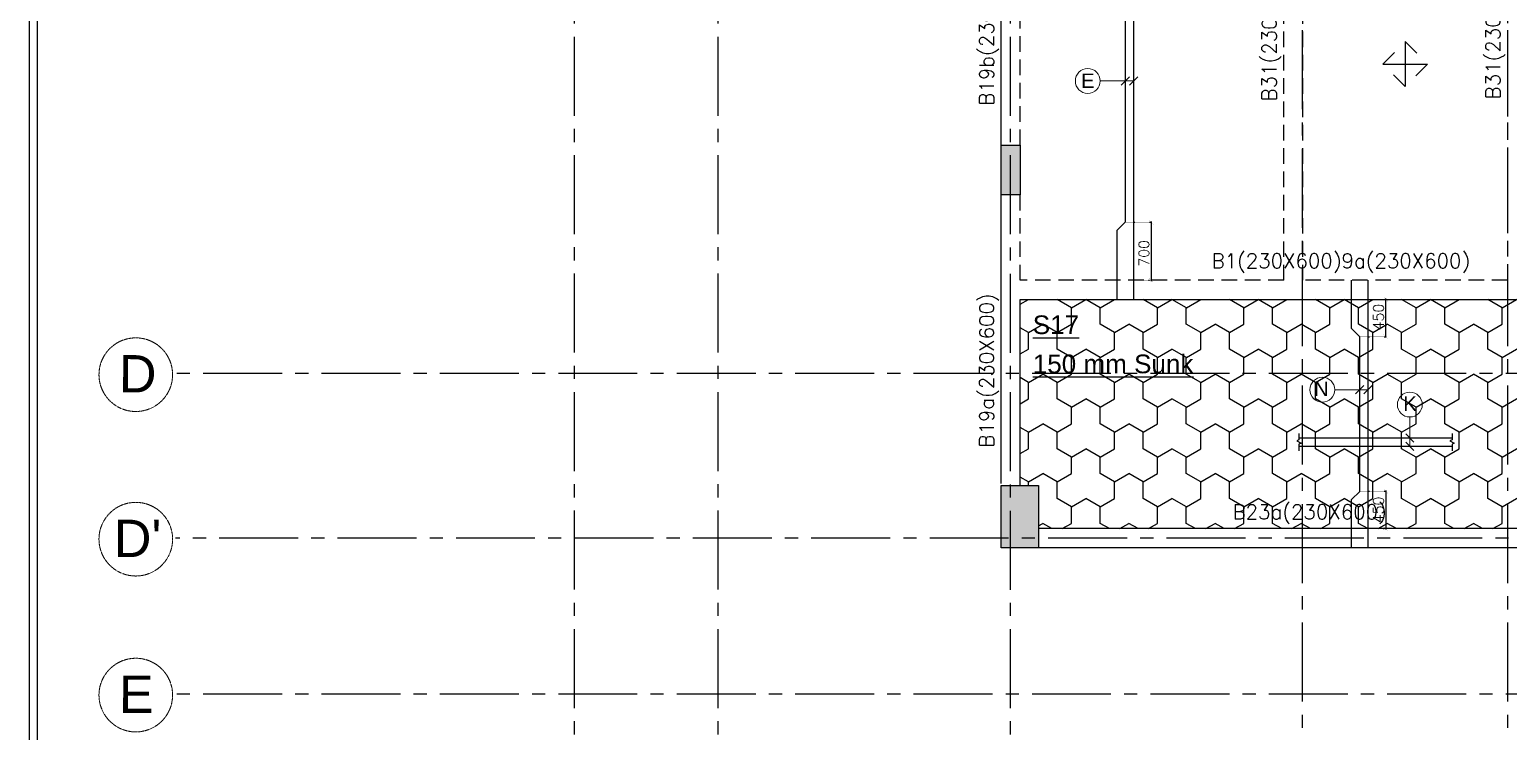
# Model space of a CAD drawing. Header units: millimetres. Extents: x 1921121 to 2008675, y -1544779 to -1482871.
# Drawn here: x 1921121 to 1938963, y -1523570 to -1515107 of the extents above; entities that cross this region are included whole.
import ezdxf

# ---------------------------------------------------------------- set-up
doc = ezdxf.new("R2010")
doc.units = ezdxf.units.MM
doc.header["$MEASUREMENT"] = 0
doc.header["$PDMODE"] = 98
for name, pattern in [('1', [0]), ('ACAD_ISO02W100', [15, 12, -3]), ('CENTER2', [28.575, 19.05, -3.175, 3.175, -3.175]), ('CONTINOUS', [0]), ('DOT', [0.25, 0, -0.25]), ('HIDDEN', [0.375, 0.25, -0.125])]:
    doc.linetypes.add(name, pattern=pattern)
for name, color, linetype in [('BEAM NO', 7, '1'), ('BEAM-230X600', 150, 'Continuous'), ('DIM', 191, 'Continuous'), ('Hatch', 8, 'Continuous'), ('s-steel', 1, 'Continuous'), ('SLAB NO.', 4, 'Continuous'), ('STEEL', 1, 'Continuous'), ('STR.COLUMN', 1, 'Continuous')]:
    doc.layers.add(name, color=color, linetype=linetype)
for name, color, linetype, lineweight in [('BRICK WALL_MOFA', 8, 'Continuous', 30), ('CENTER_LINE', 8, 'CENTER2', 25), ('GRID', 252, 'ACAD_ISO02W100', 9), ('LEADER', 191, 'Continuous', 15), ('S-B5-230X600', 120, 'HIDDEN', 25), ('SLAB STEEL MARK', 133, 'Continuous', 30)]:
    doc.layers.add(name, color=color, linetype=linetype, lineweight=lineweight)
doc.styles.add('1-100', font='arial.ttf', dxfattribs={"height": 400})
doc.styles.add('DEEPAK', font='arial.ttf')
doc.styles.add('ROMANS', font='romans.shx')
doc.styles.add('RS', font='romans.shx', dxfattribs={"width": 0.9})
doc.styles.add('style1', font='arial.ttf')
doc.dimstyles.new('KRUNAL-MM', dxfattribs={"dimtxt": 50, "dimasz": 35, "dimexe": 25, "dimexo": 0, "dimgap": 15, "dimtad": 1, "dimdec": 0, "dimzin": 0, "dimdsep": 46, "dimtxsty": 'RS', "dimblk": 'OBLIQUE', "dimcen": 0, "dimdle": 25, "dimclrd": 256, "dimclre": 256, "dimclrt": 7, "dimadec": 0, "dimazin": 0, "dimtfac": 1, "dimtdec": 0, "dimtix": 1, "dimtmove": 0, "dimatfit": 2, "dimfxl": 1, "dimtolj": 1, "dimtzin": 0, "dimlwd": -1, "dimlwe": -1, "dimarcsym": 0})
doc.dimstyles.new('pag', dxfattribs={"dimtxt": 180, "dimasz": 150, "dimexe": 100, "dimexo": 0, "dimgap": 50, "dimtad": 1, "dimdec": 0, "dimzin": 0, "dimdsep": 46, "dimtxsty": 'ROMANS', "dimblk": 'OBLIQUE', "dimcen": 0, "dimdle": 100, "dimclrd": 256, "dimclre": 256, "dimclrt": 256, "dimadec": 0, "dimazin": 0, "dimtfac": 1, "dimtdec": 0, "dimtmove": 2, "dimatfit": 3, "dimfxl": 1, "dimtolj": 1, "dimtzin": 0, "dimlwd": -1, "dimlwe": -1, "dimarcsym": 0})

# ---------------------------------------------------------------- blocks, each defined once
blk = doc.blocks.new('FIRST FLOOR COLUMNS')
at = {"layer": 'CENTER_LINE', "ltscale": 50}
for p, q in [((115, -42281), (115, 16013)), ((1845, -42281), (1845, 16013)), ((5375, -42282), (5375, 16013)), ((8895, -42203), (8895, 16038)), ((11375, -42203), (11375, 16038)), ((68022, -18245), (-4699, -18245)), ((25354, -20230), (-4699, -20230)), ((68022, -22110), (-4699, -22110))]:
    blk.add_line(p, q, dxfattribs=at)
at = {"layer": 'GRID', "ltscale": 0.3}
for centre in [(-5180, -18258), (-5180, -20242), (-5180, -22122)]:
    blk.add_circle(centre, 444, dxfattribs=at)
at = {"layer": 'GRID', "ltscale": 0.3, "style": '1-100', "oblique": 0}
for s, p in [('D', (-5384, -18472)), ("D'", (-5445, -20457)), ('E', (-5384, -22337))]:
    blk.add_text(s, height=450, rotation=359.9447, dxfattribs=at).set_placement(p)
blk = doc.blocks.new('_Oblique')
at = {"color": 0, "linetype": 'ByBlock', "lineweight": -2}
blk.add_line((-0.5, -0.5), (0.5, 0.5), dxfattribs=at)
blk = doc.blocks.new('*D159')
at = {"layer": 'Defpoints', "color": 0, "linetype": 'DOT', "ltscale": 5, "transparency": 16777216}
for p in [(1934340, -1517430), (1934440, -1518130), (1934653, -1518130)]:
    blk.add_point(p, dxfattribs=at)
at = {"layer": 'DIM', "color": 191, "linetype": 'DOT', "ltscale": 5, "transparency": 16777216}
for p, q in [((1934350, -1517430), (1934663, -1517430)), ((1934450, -1518130), (1934663, -1518130))]:
    blk.add_line(p, q, dxfattribs=at)
at = {"layer": 'DIM', "color": 191, "ltscale": 5, "transparency": 16777216}
blk.add_line((1934653, -1517420), (1934653, -1518140), dxfattribs=at)
at = {"layer": 'DIM', "color": 191, "linetype": 'DOT', "ltscale": 5, "transparency": 16777216, "xscale": 50, "yscale": 50, "zscale": 50}
for p, rotation in [((1934653, -1517430), 90), ((1934653, -1518130), 270)]:
    blk.add_blockref('_Oblique', p, dxfattribs=dict(at, rotation=rotation))
at = {"layer": 'DIM', "color": 7, "linetype": 'DOT', "ltscale": 5, "transparency": 16777216, "insert": (1934566, -1517805), "char_height": 125, "attachment_point": 5, "rotation": 90, "style": 'ROMANS'}
blk.add_mtext('\\A1;700', dxfattribs=at)
blk = doc.blocks.new('*U4')
at = {"layer": 'STEEL'}
for points in [[(707749, 28205), (707599, 28055), (708177, 28055), (708027, 27905)], [(707738, 27916), (707888, 27766), (707888, 28344), (708038, 28194)]]:
    blk.add_lwpolyline(points, dxfattribs=at)
blk = doc.blocks.new('*D161')
at = {"layer": 'Defpoints', "color": 0, "linetype": 'DOT', "ltscale": 5, "transparency": 16777216}
for p in [(1937270, -1518360), (1937483, -1518360), (1937170, -1518810)]:
    blk.add_point(p, dxfattribs=at)
at = {"layer": 'DIM', "color": 191, "linetype": 'DOT', "ltscale": 5, "transparency": 16777216}
for p, q in [((1937280, -1518360), (1937493, -1518360)), ((1937180, -1518810), (1937493, -1518810))]:
    blk.add_line(p, q, dxfattribs=at)
at = {"layer": 'DIM', "color": 191, "ltscale": 5, "transparency": 16777216}
blk.add_line((1937483, -1518820), (1937483, -1518350), dxfattribs=at)
at = {"layer": 'DIM', "color": 191, "linetype": 'DOT', "ltscale": 5, "transparency": 16777216, "xscale": 50, "yscale": 50, "zscale": 50}
for p, rotation in [((1937483, -1518360), 90), ((1937483, -1518810), 270)]:
    blk.add_blockref('_Oblique', p, dxfattribs=dict(at, rotation=rotation))
at = {"layer": 'DIM', "color": 7, "linetype": 'DOT', "ltscale": 5, "transparency": 16777216, "insert": (1937396, -1518573), "char_height": 125, "attachment_point": 5, "rotation": 90, "style": 'ROMANS'}
blk.add_mtext('\\A1;450', dxfattribs=at)
blk = doc.blocks.new('*D162')
at = {"layer": 'Defpoints', "color": 0, "linetype": 'DOT', "ltscale": 5, "transparency": 16777216}
for p in [(1937170, -1520675), (1937270, -1521125), (1937483, -1521125)]:
    blk.add_point(p, dxfattribs=at)
at = {"layer": 'DIM', "color": 191, "linetype": 'DOT', "ltscale": 5, "transparency": 16777216}
for p, q in [((1937180, -1520675), (1937493, -1520675)), ((1937280, -1521125), (1937493, -1521125))]:
    blk.add_line(p, q, dxfattribs=at)
at = {"layer": 'DIM', "color": 191, "ltscale": 5, "transparency": 16777216}
blk.add_line((1937483, -1520665), (1937483, -1521135), dxfattribs=at)
at = {"layer": 'DIM', "color": 191, "linetype": 'DOT', "ltscale": 5, "transparency": 16777216, "xscale": 50, "yscale": 50, "zscale": 50}
for p, rotation in [((1937483, -1520675), 90), ((1937483, -1521125), 270)]:
    blk.add_blockref('_Oblique', p, dxfattribs=dict(at, rotation=rotation))
at = {"layer": 'DIM', "color": 7, "linetype": 'DOT', "ltscale": 5, "transparency": 16777216, "insert": (1937396, -1520900), "char_height": 125, "attachment_point": 5, "rotation": 90, "style": 'ROMANS'}
blk.add_mtext('\\A1;450', dxfattribs=at)
blk = doc.blocks.new('ARCH COL')
at = {"layer": 'STR.COLUMN', "transparency": 33554687}
h = blk.add_hatch(color=256, dxfattribs=at)
h.dxf.hatch_style = 1
h.paths.add_polyline_path([(238062, -16090), (238292, -16090), (238292, -15490), (238062, -15490)])
h = blk.add_hatch(color=256, dxfattribs=at)
h.dxf.hatch_style = 1
h.paths.add_polyline_path([(238062, -20345), (238512, -20345), (238512, -19595), (238062, -19595)])
at = {"layer": 'STR.COLUMN', "color": 5}
for points in [[(238062, -15490), (238292, -15490), (238292, -16090), (238062, -16090), (238062, -15490)], [(238062, -19595), (238512, -19595), (238512, -20345), (238062, -20345), (238062, -19595)]]:
    blk.add_lwpolyline(points, dxfattribs=at)
blk = doc.blocks.new('A$C02ad8bd7')
at = {"layer": 'BEAM NO', "ltscale": 500, "style": 'ROMANS'}
for s, rotation, p in [('B19b(230X600)', 90, (4943, -7893, 0)), ('B31(230X600)', 90, (8353, -7842, 0)), ('B31(230X600)', 90, (11053, -7817, 0)), ('B1(230X600)9a(230X600)', 360, (7570, -9853, 0)), ('B19a(230X600)', 90, (4943, -12017, 0)), ('B23a(230X600)', 360, (7823, -12880, 0))]:
    blk.add_text(s, height=175, rotation=rotation, dxfattribs=at).set_placement(p)

msp = doc.modelspace()

# ---------------------------------------------------------------- hatches: boundary and pattern name
at = {"layer": 'Hatch', "transparency": 33554559}
h = msp.add_hatch(dxfattribs=at)
h.set_pattern_fill('DELTA', color=256, scale=100)
h.set_pattern_definition([(30, (4879.53, -101261.54), (1e-07, 600), [200, -400]), (30, (4706.33, -100961.54), (1e-07, 600), [200, -400]), (90, (4879.53, -100861.54), (-519.61524, 300), [200, -400]), (90, (5225.94, -100861.54), (-519.61524, 300), [200, -400]), (150, (4879.53, -101261.54), (-519.61524, -300), [200, -400]), (150, (4706.33, -100961.54), (-519.61524, -300), [200, -400])])
h.paths.add_polyline_path([(1939213.4, -1518360.3), (1939213.4, -1518925.3), (1939542.1, -1518925.3), (1939542.1, -1521125.3), (1933292.1, -1521125.3), (1933292.1, -1520605.3), (1933072.1, -1520605.3), (1933072.1, -1518360.3)])

# ---------------------------------------------------------------- linework, layer by layer
at = {"lineweight": -3}
for points in [[(2008675.1, -1482871.1), (2008675.1, -1544778.6), (1921120.6, -1544778.6), (1921120.6, -1482871.1)], [(2008580.9, -1544684.3), (1921214.9, -1544684.3), (1921214.9, -1482965.4), (2008580.9, -1482965.4)]]:
    msp.add_lwpolyline(points, close=True, dxfattribs=at)
at = {"layer": 'BEAM-230X600', "linetype": 'CONTINOUS', "ltscale": 750}
for p, q in [((1932842.1, -1516500.1), (1932842.1, -1513135.3)), ((1932842.1, -1520580.3), (1932842.1, -1517100.1)), ((1939542.1, -1521355.3), (1933292.1, -1521355.3))]:
    msp.add_line(p, q, dxfattribs=at)
at = {"layer": 'BEAM-230X600', "linetype": 'HIDDEN', "ltscale": 750}
for p, q in [((1933072.1, -1516500.1), (1933072.1, -1513435.3)), ((1936252.1, -1518130.3), (1936252.1, -1513435.3)), ((1936482.1, -1518130.3), (1936482.1, -1513435.3)), ((1938952.1, -1513435.4), (1938952.1, -1518130.3)), ((1933072.1, -1518130.3), (1933072.1, -1517100.1)), ((1936252.1, -1518130.3), (1933072.1, -1518130.3)), ((1938952.1, -1518130.3), (1936482.1, -1518130.3))]:
    msp.add_line(p, q, dxfattribs=at)
at = {"layer": 'BEAM-230X600', "linetype": 'Continuous', "ltscale": 750}
for p, q in [((1933072.1, -1518360.3), (1939542.1, -1518360.3)), ((1933072.1, -1520605.3), (1933072.1, -1518360.3)), ((1939542.1, -1521125.3), (1933292.1, -1521125.3))]:
    msp.add_line(p, q, dxfattribs=at)
at = {"layer": 'LEADER'}
for centre in [(1933888.2, -1515726.3), (1936718.2, -1519450), (1937774, -1519628.5)]:
    msp.add_circle(centre, 150, dxfattribs=at)
at = {"layer": 's-steel'}
for points in [[(1934240.2, -1513320.3), (1934240.2, -1514535.3), (1934340.2, -1514635.3), (1934340.3, -1517430.4), (1934240, -1517530.4), (1934240.1, -1518360.3)], [(1934440.2, -1513320.3), (1934440.2, -1518360.3)], [(1937070, -1521355.3), (1937070, -1520775.6), (1937170.2, -1520675.3), (1937170.3, -1518810.3), (1937070, -1518710.3), (1937070, -1518130.3)], [(1937270.2, -1521355.3), (1937270.2, -1518130.3)], [(1936436.6, -1519975.9), (1936436.6, -1520054), (1936410.4, -1520067.4), (1936462.7, -1520093.2), (1936436.6, -1520106.5), (1936436.6, -1520185)], [(1938283.4, -1519975.9), (1938283.4, -1520054), (1938257.2, -1520067.4), (1938309.5, -1520093.2), (1938283.4, -1520106.5), (1938283.4, -1520185)], [(1936436.6, -1520131.2), (1938283.4, -1520131.2)]]:
    msp.add_lwpolyline(points, dxfattribs=at)
at = {"layer": 's-steel', "elevation": 0}
msp.add_lwpolyline([(1936436.6, -1520031.2), (1938283.4, -1520031.2)], dxfattribs=at)

# ---------------------------------------------------------------- block references
at = {"layer": 'BRICK WALL_MOFA', "color": 251}
msp.add_blockref('A$C02ad8bd7', (1927812.1, -1508130.3), dxfattribs=at)
at = {"layer": 'GRID'}
msp.add_blockref('FIRST FLOOR COLUMNS', (1927582.1, -1501010.3), dxfattribs=at)
at = {"layer": 'S-B5-230X600', "xscale": 0.9375000000000001, "yscale": 0.9375000000000001, "zscale": 0.9375000000000001, "rotation": 269.9999999999999}
msp.add_blockref('*U4', (1911415.9, -851877.8), dxfattribs=at)
at = {"layer": 'STR.COLUMN'}
msp.add_blockref('ARCH COL', (1694779.7, -1501010.3), dxfattribs=at)

# ---------------------------------------------------------------- texts
at = {"layer": 'SLAB NO.', "color": 6, "style": 'DEEPAK'}
for s, p in [('%%US17', (1933224.3, -1518778.9)), ('%%U150 mm Sunk', (1933224.3, -1519251.1))]:
    msp.add_text(s, height=225, dxfattribs=at).set_placement(p)
at = {"layer": 'SLAB STEEL MARK', "style": 'style1'}
for s, p in [('E', (1933806.9, -1515811.4)), ('N', (1936617.4, -1519526.6)), ('K', (1937694.7, -1519705.1))]:
    msp.add_text(s, height=175, dxfattribs=at).set_placement(p)

# ---------------------------------------------------------------- dimensions: what is measured, and where the dimension line sits
at = {"layer": 'DIM', "linetype": 'DOT', "ltscale": 5}
for base, p1, p2, angle, picture, middle in [((1934653.1, -1518130.3), (1934340.3, -1517430.4), (1934439.9, -1518130.3), 270, '*D159', (1934653.1, -1517805.4)), ((1937483.1, -1518360.3), (1937170.3, -1518810.3), (1937269.9, -1518360.3), 90, '*D161', (1937483.1, -1518572.8)), ((1937483.3, -1521125.3), (1937170.2, -1520675.3), (1937270.2, -1521125.3), 270, '*D162', (1937483.3, -1520900.3))]:
    dim = msp.add_linear_dim(base=base, p1=p1, p2=p2, angle=angle, dimstyle='pag', override={"dimtxt": 125, "dimasz": 50, "dimexe": 10, "dimexo": 10, "dimgap": 25, "dimtxsty": 'ROMANS', "dimdle": 10, "dimclrd": 191, "dimclre": 191, "dimclrt": 7, "dimtix": 1, "dimtmove": 1}, dxfattribs=at)
    dim.commit()
    dim.dimension.update_dxf_attribs({"geometry": picture, "text_midpoint": middle, "dimtype": 128})

# ---------------------------------------------------------------- leaders
at = {"layer": 'LEADER'}
for points in [[(1934340.2, -1515726.3), (1934038.2, -1515726.3)], [(1934440.2, -1515726.3), (1934038.2, -1515726.3)], [(1937170.2, -1519450), (1936868.2, -1519450)], [(1937270.2, -1519450), (1936868.2, -1519450)], [(1937774, -1520131.2), (1937774, -1519778.5)], [(1937774, -1520031.2), (1937774, -1519778.5)]]:
    msp.add_leader(points, dimstyle='KRUNAL-MM', override={"dimasz": 100, "dimtad": 0, "dimldrblk": 'Oblique', "dimfxl": 0.059055, "dimarcsym": 1}, dxfattribs=at)

doc.saveas('drawing.dxf')
